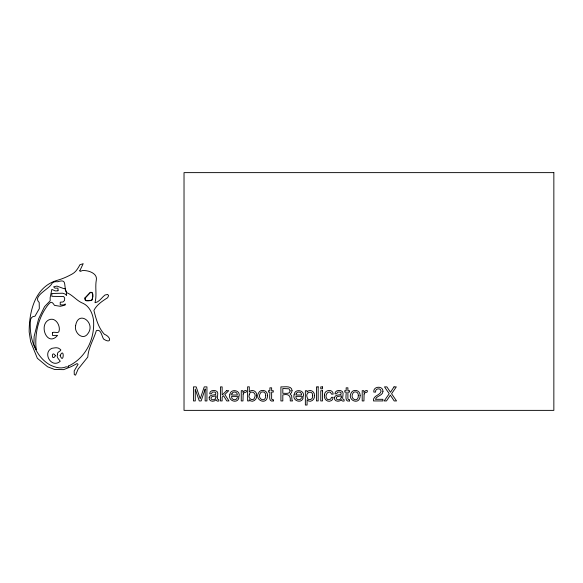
<?xml version="1.0" encoding="UTF-8"?>
<svg xmlns="http://www.w3.org/2000/svg" width="583" height="583" viewBox="0 0 583 583"><rect width="100%" height="100%" fill="white"/><g stroke="black" fill="none" stroke-linecap="round" stroke-linejoin="round"><path stroke-width="0.87" d="M52.397 332.776L52.521 335.444L57.571 335.378C47.471 347.475 38.281 325.27 48.775 319.914C55.385 316.627 60.814 325.606 59 331.465C58.358 333.804 53.549 331.239 52.397 332.776M55.443 355.696C51.435 362.276 51.268 349.355 55.443 355.696M58.052 290.188L57.943 290.844L55.217 290.917L51.836 289.401L50.145 297.716L50.174 300.784L44.519 306.687L38.595 318.923L34.127 336.427L33.872 344.393L36.19 349.567C34.492 333.935 38.303 317.633 47.872 305.091C50.925 301.345 51.749 301.149 54.525 305.383L60.362 306.301L65.012 305.157L65.238 304.559L65.34 303.991L63.35 304.953L60.238 304.843L60.238 302.213L62.993 301.965L64.553 300.507L64.669 298.124L63.678 296.528L51.829 296.346L51.865 293.489L62.702 293.22L65.201 294.08L66.586 295.559L66.52 292.702L64.83 288.49L63.766 288.614L56.937 286.078L53.636 286.821L54.853 288.133L57.914 288.148L58.052 290.188M79.827 270.752C79.682 272.348 82.29 270.184 82.91 270.563C88.026 270.184 97.682 273.216 96.326 279.986C94.934 287.397 97.062 295.319 94.993 302.715C99.227 302.183 101.785 297.359 104.976 295.013L107.68 294.437L108.635 295.639L107.622 297.724C102.448 301.003 96.691 304.749 93.907 310.462C96.108 318.967 98.25 327.595 104.357 334.248C111.433 337.01 111.572 344.4 103.548 339.022C101.806 336.282 100.997 328.455 96.333 330.648C93.783 339.226 88.376 347.73 87.778 357.066L78.115 369.09L75.571 375.153L74.281 374.636L74.179 370.948L78.078 364.302L77.058 363.573L71.279 366.612L63.62 369.644L54.554 369.454L47.602 366.794L37.341 358.283L30.666 341.762L29.165 331.931C29.128 311.256 35.038 286.406 57.673 280.197C62.833 278.725 67.686 276.531 72.358 273.923C75.899 272.042 78.086 268.151 79.922 264.762L83.194 263.669L79.827 270.752M205.165 389.08L205.129 400.936L206.936 400.936L206.936 386.879L204.239 386.879L200.231 398.765L196.187 386.879L193.461 386.879L193.461 400.936L195.283 400.936L195.232 389.08L199.269 400.936L201.157 400.936L205.165 389.08M75.608 325.678C73.917 332.798 83.18 341.332 88.186 333.214C95.758 322.588 78.268 309.646 75.608 325.678M85.14 298.102C84.455 302.162 89.061 299.954 91.363 300.405C92.937 299.443 93.805 291.245 90.467 292.411L85.169 298.022M57.506 354.471C55.953 357.408 59.801 360.105 60.238 361.263C51.428 369.024 42.049 352.526 51.96 348.313C54.481 347.949 57.681 346.958 59.903 349.071C63.314 350.842 56.383 351.454 57.506 354.471M68.612 365.971C68.983 367.509 66.841 366.794 65.974 366.853C60.8 369.199 54.948 367.275 50.116 364.994C36.438 357.292 30.192 340.625 30.243 325.489C30.316 321.67 29.675 316.314 34.973 316.219L39.316 308.626L39.199 302.49C32.116 296.026 49.613 289.059 52.098 283.221C53.461 281.618 55.837 281.56 57.761 281.764C67.708 278.419 63.066 285.75 66.651 292.622C72.911 295.064 76.992 301.2 83.398 303.488C89.644 306.629 92.777 313.785 93.55 320.453C94.891 339.029 85.716 357.991 68.612 365.971M60.122 355.462C63.707 365.293 64.728 346.513 60.122 355.462M312.634 395.748C313.661 399.552 307.62 401.563 307.11 397.271C304.865 392.082 313.195 389.735 312.634 395.748M85.009 297.928C84.047 302.453 89.155 300.427 91.793 300.5C93.061 298.438 93.914 290.895 90.35 292.294L85.009 297.964M249.247 394.771C247.462 398.75 253.765 402.03 254.698 397.344C257.088 392.847 249.969 389.495 249.247 394.771M256.637 395.617C257.438 399.69 251.878 403.538 249.196 399.625L249.196 400.936L247.607 400.936L247.607 386.828L249.284 386.828L249.284 391.929C251.9 388.453 257.446 391.55 256.637 395.617M267.502 395.595C267.422 406.322 252.898 399.814 259.26 391.922A4.234 4.234 0 0 1 261.731 390.486C264.82 389.714 267.845 392.454 267.502 395.595M324.498 394.822C323.383 398.67 327.369 402.868 331.144 400.703A3.52 3.52 0 0 0 332.689 399.071L333.192 397.307L331.516 397.307L330.648 399.107L328.302 399.698A2.113 2.113 0 0 1 326.903 398.706C323.725 395.223 329.606 388.511 331.516 394.13L333.192 394.13C333.119 388.642 324.33 389.663 324.498 394.822M360.119 395.595C360.039 406.322 345.515 399.814 351.877 391.922A4.234 4.234 0 0 1 354.347 390.486C357.437 389.714 360.462 392.454 360.119 395.595M229.826 394.829C227.749 400.878 237.616 404.121 238.957 397.723L237.259 397.723C236.428 401.133 230.89 399.996 231.589 396.36L239.103 396.36C240.743 389.845 230.227 388.285 229.826 394.829M294.109 394.829C292.039 400.878 301.899 404.121 303.24 397.723L301.549 397.723C300.711 401.133 295.173 399.996 295.873 396.36L303.386 396.36C305.033 389.845 294.51 388.285 294.109 394.829M314.39 395.587C315.294 399.625 309.93 403.516 307.088 399.792L307.088 405.025L305.368 405.025L305.368 390.734L307.044 390.734L307.044 392.089C309.537 388.424 315.148 391.528 314.39 395.587M290.108 390.85C290.145 394.487 284.927 393.066 282.806 393.321L282.806 388.511L289.015 388.803L290.108 390.85M209.188 397.577C208.386 401.519 214.18 402.467 216.053 399.581L216.351 400.528L217.641 401.155L218.829 400.987L218.829 399.712C215.367 399.756 219.288 393.518 217.058 391.521C214.814 389.59 209.53 390.129 209.654 393.816L211.265 393.816L212.438 392.075L214.624 391.995L215.856 392.811L215.601 394.56C213.465 395.136 209.763 394.706 209.188 397.577M334.489 397.577C333.695 401.519 339.481 402.467 341.354 399.581L341.653 400.528L342.942 401.155L344.13 400.987L344.13 399.712C340.669 399.756 344.589 393.518 342.359 391.521C340.122 389.59 334.839 390.129 334.963 393.816L336.573 393.816L337.746 392.075L339.925 391.995L341.164 392.811L340.902 394.56C338.767 395.136 335.065 394.706 334.489 397.577M382.965 391.288C382.944 395.762 376.676 395.58 375.416 399.311L382.9 399.311L382.9 400.936L373.492 400.936C372.763 395.478 379.985 395.587 381.063 391.368C381.122 387.469 374.774 388.329 375.576 392.089L373.827 392.089C372.858 386.121 383.067 385.421 382.965 391.288M265.702 395.646C265.863 403.407 256.454 398.859 260.433 393.095A2.347 2.347 0 0 1 262 391.965C264.237 391.331 265.986 393.525 265.702 395.646M358.319 395.646C358.479 403.407 349.071 398.859 353.05 393.095A2.347 2.347 0 0 1 354.617 391.965C356.854 391.331 358.603 393.525 358.319 395.646M292.039 390.668L291.522 392.731L290.057 394.028L291.624 395.624L291.966 399.763L292.579 400.936L290.239 400.936C290.866 395.442 288.352 393.671 282.806 394.91L282.806 400.936L280.904 400.936L280.904 386.879C284.227 387.199 291.843 385.174 292.039 390.668M215.965 397.11C216.104 399.457 212.387 400.842 211.068 398.874C210.281 395.828 214.311 396.637 215.965 395.719L215.965 397.11M341.274 397.11C341.412 399.457 337.688 400.842 336.369 398.874C335.582 395.828 339.612 396.637 341.274 395.719L341.274 397.11M243.162 394.013L242.987 400.936L241.26 400.936L241.26 390.683L242.9 390.683L242.9 392.454L244.729 390.639L246.252 390.501C247.476 393.423 243.483 391.492 243.162 394.013M364.113 394.013L363.938 400.936L362.211 400.936L362.211 390.683L363.85 390.683L363.85 392.454L365.679 390.639L367.203 390.501C368.427 393.423 364.433 391.492 364.113 394.013M231.874 393.787L231.633 394.99L237.332 394.99C237.667 391.805 232.857 390.792 231.874 393.787M296.157 393.787L295.916 394.99L301.615 394.99C301.95 391.805 297.148 390.792 296.157 393.787M394.028 386.879L390.472 392.257L386.879 386.879L384.496 386.879L389.218 393.729L384.182 400.936L386.478 400.936L390.377 395.157L394.166 400.936L396.527 400.936L391.579 393.729L396.302 386.879L394.028 386.879M226.554 390.683L222.13 395.041L222.13 386.879L220.476 386.879L220.476 400.936L222.13 400.936L222.13 397.089L223.573 395.77L226.772 400.936L228.973 400.936L224.827 394.523L228.755 390.683L226.554 390.683M273.274 400.936C268.042 402.452 270.155 394.698 269.893 392.089L268.508 392.089L268.508 390.683L269.893 390.683L269.893 387.826L271.634 387.826L271.634 390.683L273.274 390.683L273.274 392.089L271.634 392.089L271.634 398.787L271.999 399.501L273.274 399.581L273.274 400.936M349.538 400.936C344.313 402.452 346.419 394.698 346.164 392.089L344.772 392.089L344.772 390.683L346.164 390.683L346.164 387.826L347.905 387.826L347.905 390.683L349.538 390.683L349.538 392.089L347.905 392.089L347.905 398.787L348.27 399.501L349.538 399.581L349.538 400.936M553.85 172.626L184.024 172.626L184.024 410.374L553.85 410.374L553.85 172.626M318.172 386.879L316.452 386.879L316.452 400.936L318.172 400.936L318.172 386.879M322.508 386.879L320.759 386.879L320.759 388.832L322.508 388.832L322.508 386.879M322.508 390.734L320.759 390.734L320.759 400.936L322.508 400.936L322.508 390.734"/></g></svg>
